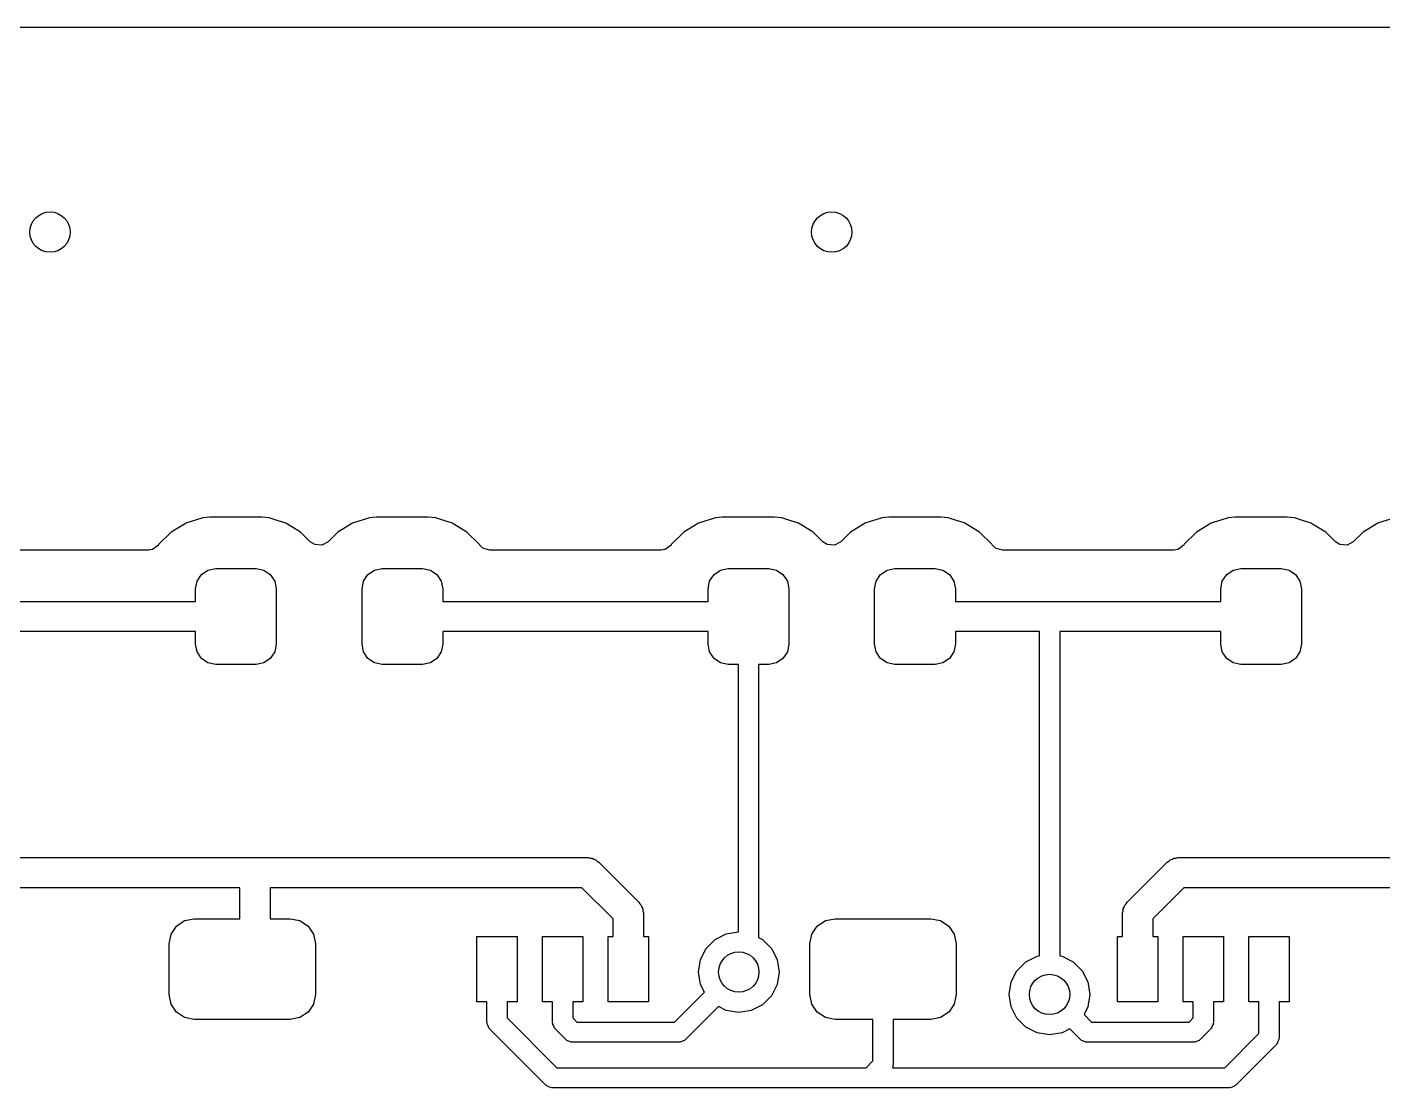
# Model space of a CAD drawing. Extents: x 120.5 to 178.2, y -124.1 to -74.2.
# Drawn here: x 143.79 to 157.23, y -84.68 to -74.17 of the extents above; entities that cross this region are included whole.
import ezdxf

# ---------------------------------------------------------------- set-up
doc = ezdxf.new("R2010")
doc.units = 0
doc.layers.add('BLACK', color=7, linetype='CONTINUOUS')

msp = doc.modelspace()

# ---------------------------------------------------------------- linework, layer by layer
at = {"layer": 'BLACK', "linetype": 'CONTINUOUS'}
for p, q in [((120.649, -74.1685), (177.8, -74.1685)), ((145.366, -79.0845), (145.22, -79.1734)), ((145.374, -79.0823), (145.366, -79.0845)), ((145.524, -79.0352), (145.374, -79.0823)), ((145.374, -79.0823), (145.374, -79.0823)), ((145.53, -79.0332), (145.524, -79.0352)), ((145.524, -79.0352), (145.524, -79.0352)), ((145.567, -79.0299), (145.53, -79.0332)), ((145.6, -79.0268), (145.567, -79.0299)), ((145.601, -79.0268), (145.6, -79.0268)), ((145.603, -79.0265), (145.601, -79.0268)), ((145.859, -79.0265), (145.603, -79.0265)), ((146.114, -79.0265), (145.859, -79.0265)), ((146.117, -79.0265), (146.114, -79.0265)), ((146.19, -79.0332), (146.117, -79.0265)), ((146.28, -79.0615), (146.19, -79.0332)), ((146.346, -79.0823), (146.28, -79.0615)), ((146.354, -79.0845), (146.346, -79.0823)), ((146.346, -79.0823), (146.346, -79.0823)), ((146.5, -79.1734), (146.354, -79.0845)), ((147.016, -79.0845), (146.87, -79.1734)), ((147.024, -79.0823), (147.016, -79.0845)), ((147.174, -79.0352), (147.024, -79.0823)), ((147.024, -79.0823), (147.024, -79.0823)), ((147.18, -79.0332), (147.174, -79.0352)), ((147.174, -79.0352), (147.174, -79.0352)), ((147.217, -79.0299), (147.18, -79.0332)), ((147.25, -79.0268), (147.217, -79.0299)), ((147.251, -79.0268), (147.25, -79.0268)), ((147.253, -79.0265), (147.251, -79.0268)), ((147.509, -79.0265), (147.253, -79.0265)), ((147.764, -79.0265), (147.509, -79.0265)), ((147.767, -79.0265), (147.764, -79.0265)), ((147.84, -79.0332), (147.767, -79.0265)), ((147.93, -79.0615), (147.84, -79.0332)), ((147.996, -79.0823), (147.93, -79.0615)), ((148.004, -79.0845), (147.996, -79.0823)), ((147.996, -79.0823), (147.996, -79.0823)), ((148.15, -79.1734), (148.004, -79.0845)), ((150.446, -79.0845), (150.3, -79.1734)), ((150.454, -79.0823), (150.446, -79.0845)), ((150.604, -79.0352), (150.454, -79.0823)), ((150.454, -79.0823), (150.454, -79.0823)), ((150.61, -79.0332), (150.604, -79.0352)), ((150.604, -79.0352), (150.604, -79.0352)), ((150.647, -79.0299), (150.61, -79.0332)), ((150.68, -79.0268), (150.647, -79.0299)), ((150.681, -79.0268), (150.68, -79.0268)), ((150.683, -79.0265), (150.681, -79.0268)), ((150.939, -79.0265), (150.683, -79.0265)), ((151.194, -79.0265), (150.939, -79.0265)), ((151.197, -79.0265), (151.194, -79.0265)), ((151.27, -79.0332), (151.197, -79.0265)), ((151.36, -79.0615), (151.27, -79.0332)), ((151.426, -79.0823), (151.36, -79.0615)), ((151.434, -79.0845), (151.426, -79.0823)), ((151.426, -79.0823), (151.426, -79.0823)), ((151.58, -79.1734), (151.434, -79.0845)), ((152.096, -79.0845), (151.95, -79.1734)), ((152.104, -79.0823), (152.096, -79.0845)), ((152.254, -79.0352), (152.104, -79.0823)), ((152.104, -79.0823), (152.104, -79.0823)), ((152.26, -79.0332), (152.254, -79.0352)), ((152.254, -79.0352), (152.254, -79.0352)), ((152.297, -79.0299), (152.26, -79.0332)), ((152.33, -79.0268), (152.297, -79.0299)), ((152.331, -79.0268), (152.33, -79.0268)), ((152.333, -79.0265), (152.331, -79.0268)), ((152.589, -79.0265), (152.333, -79.0265)), ((152.844, -79.0265), (152.589, -79.0265)), ((152.847, -79.0265), (152.844, -79.0265)), ((152.92, -79.0332), (152.847, -79.0265)), ((153.01, -79.0615), (152.92, -79.0332)), ((153.076, -79.0823), (153.01, -79.0615)), ((153.084, -79.0845), (153.076, -79.0823)), ((153.076, -79.0823), (153.076, -79.0823)), ((153.23, -79.1734), (153.084, -79.0845)), ((155.526, -79.0845), (155.38, -79.1734)), ((155.534, -79.0823), (155.526, -79.0845)), ((155.684, -79.0352), (155.534, -79.0823)), ((155.534, -79.0823), (155.534, -79.0823)), ((155.69, -79.0332), (155.684, -79.0352)), ((155.684, -79.0352), (155.684, -79.0352)), ((155.727, -79.0299), (155.69, -79.0332)), ((155.76, -79.0268), (155.727, -79.0299)), ((155.761, -79.0268), (155.76, -79.0268)), ((155.763, -79.0265), (155.761, -79.0268)), ((156.019, -79.0265), (155.763, -79.0265)), ((156.274, -79.0265), (156.019, -79.0265)), ((156.277, -79.0265), (156.274, -79.0265)), ((156.35, -79.0332), (156.277, -79.0265)), ((156.44, -79.0615), (156.35, -79.0332)), ((156.506, -79.0823), (156.44, -79.0615)), ((156.514, -79.0845), (156.506, -79.0823)), ((156.506, -79.0823), (156.506, -79.0823)), ((156.66, -79.1734), (156.514, -79.0845)), ((157.176, -79.0845), (157.03, -79.1734)), ((157.184, -79.0823), (157.176, -79.0845)), ((157.334, -79.0352), (157.184, -79.0823)), ((157.184, -79.0823), (157.184, -79.0823)), ((145.22, -79.1734), (145.098, -79.2946)), ((146.596, -79.2689), (146.5, -79.1734)), ((146.641, -79.2978), (146.596, -79.2689)), ((146.774, -79.2689), (146.712, -79.3029)), ((146.87, -79.1734), (146.774, -79.2689)), ((148.272, -79.2946), (148.15, -79.1734)), ((150.3, -79.1734), (150.178, -79.2946)), ((151.676, -79.2689), (151.58, -79.1734)), ((151.721, -79.2978), (151.676, -79.2689)), ((151.854, -79.2689), (151.792, -79.3029)), ((151.95, -79.1734), (151.854, -79.2689)), ((153.352, -79.2946), (153.23, -79.1734)), ((155.38, -79.1734), (155.258, -79.2946)), ((156.756, -79.2689), (156.66, -79.1734)), ((156.801, -79.2978), (156.756, -79.2689)), ((156.934, -79.2689), (156.872, -79.3029)), ((157.03, -79.1734), (156.934, -79.2689)), ((144.994, -79.3515), (143.296, -79.3515)), ((145.035, -79.3445), (144.994, -79.3515)), ((145.093, -79.3032), (145.035, -79.3445)), ((145.094, -79.3011), (145.093, -79.3032)), ((145.098, -79.2946), (145.094, -79.3011)), ((146.712, -79.3029), (146.641, -79.2978)), ((148.276, -79.3011), (148.272, -79.2946)), ((148.277, -79.3032), (148.276, -79.3011)), ((148.308, -79.3315), (148.277, -79.3032)), ((148.376, -79.3515), (148.308, -79.3315)), ((150.074, -79.3515), (148.376, -79.3515)), ((150.115, -79.3445), (150.074, -79.3515)), ((150.173, -79.3032), (150.115, -79.3445)), ((150.174, -79.3011), (150.173, -79.3032)), ((150.178, -79.2946), (150.174, -79.3011)), ((151.792, -79.3029), (151.721, -79.2978)), ((153.356, -79.3011), (153.352, -79.2946)), ((153.357, -79.3032), (153.356, -79.3011)), ((153.388, -79.3315), (153.357, -79.3032)), ((153.456, -79.3515), (153.388, -79.3315)), ((155.154, -79.3515), (153.456, -79.3515)), ((155.195, -79.3445), (155.154, -79.3515)), ((155.253, -79.3032), (155.195, -79.3445)), ((155.254, -79.3011), (155.253, -79.3032)), ((155.258, -79.2946), (155.254, -79.3011)), ((156.872, -79.3029), (156.801, -79.2978)), ((145.583, -79.5502), (145.66, -79.535)), ((145.66, -79.535), (146.06, -79.535)), ((146.06, -79.535), (146.137, -79.5502)), ((147.233, -79.5502), (147.31, -79.535)), ((147.31, -79.535), (147.71, -79.535)), ((147.71, -79.535), (147.787, -79.5502)), ((150.663, -79.5502), (150.74, -79.535)), ((150.74, -79.535), (151.14, -79.535)), ((151.14, -79.535), (151.217, -79.5502)), ((152.313, -79.5502), (152.39, -79.535)), ((152.39, -79.535), (152.79, -79.535)), ((152.79, -79.535), (152.867, -79.5502)), ((155.743, -79.5502), (155.82, -79.535)), ((155.82, -79.535), (156.22, -79.535)), ((156.22, -79.535), (156.297, -79.5502)), ((145.46, -79.735), (145.475, -79.6585)), ((145.475, -79.6585), (145.519, -79.5936)), ((145.519, -79.5936), (145.583, -79.5502)), ((146.137, -79.5502), (146.201, -79.5936)), ((146.201, -79.5936), (146.245, -79.6585)), ((146.245, -79.6585), (146.26, -79.735)), ((147.11, -79.735), (147.125, -79.6585)), ((147.125, -79.6585), (147.169, -79.5936)), ((147.169, -79.5936), (147.233, -79.5502)), ((147.787, -79.5502), (147.851, -79.5936)), ((147.851, -79.5936), (147.895, -79.6585)), ((147.895, -79.6585), (147.91, -79.735)), ((150.54, -79.735), (150.555, -79.6585)), ((150.555, -79.6585), (150.599, -79.5936)), ((150.599, -79.5936), (150.663, -79.5502)), ((151.217, -79.5502), (151.281, -79.5936)), ((151.281, -79.5936), (151.325, -79.6585)), ((151.325, -79.6585), (151.34, -79.735)), ((152.19, -79.735), (152.205, -79.6585)), ((152.205, -79.6585), (152.249, -79.5936)), ((152.249, -79.5936), (152.313, -79.5502)), ((152.867, -79.5502), (152.931, -79.5936)), ((152.931, -79.5936), (152.975, -79.6585)), ((152.975, -79.6585), (152.99, -79.735)), ((155.62, -79.735), (155.635, -79.6585)), ((155.635, -79.6585), (155.679, -79.5936)), ((155.679, -79.5936), (155.743, -79.5502)), ((156.297, -79.5502), (156.361, -79.5936)), ((156.361, -79.5936), (156.405, -79.6585)), ((156.405, -79.6585), (156.42, -79.735)), ((145.46, -79.86), (145.46, -79.735)), ((146.26, -79.735), (146.26, -80.285)), ((147.11, -80.285), (147.11, -79.735)), ((147.91, -79.735), (147.91, -79.86)), ((150.54, -79.86), (150.54, -79.735)), ((151.34, -79.735), (151.34, -80.285)), ((152.19, -80.285), (152.19, -79.735)), ((152.99, -79.735), (152.99, -79.86)), ((155.62, -79.86), (155.62, -79.735)), ((156.42, -79.735), (156.42, -80.285)), ((142.83, -79.86), (145.46, -79.86)), ((147.91, -79.86), (150.54, -79.86)), ((152.99, -79.86), (155.62, -79.86)), ((145.46, -80.16), (142.83, -80.16)), ((145.46, -80.285), (145.46, -80.16)), ((150.54, -80.16), (147.91, -80.16)), ((147.91, -80.16), (147.91, -80.285)), ((150.54, -80.285), (150.54, -80.16)), ((153.824, -80.16), (152.99, -80.16)), ((152.99, -80.16), (152.99, -80.285)), ((153.824, -83.3718), (153.824, -80.16)), ((155.62, -80.16), (154.024, -80.16)), ((154.024, -80.16), (154.024, -83.3718)), ((155.62, -80.285), (155.62, -80.16)), ((145.475, -80.3615), (145.46, -80.285)), ((146.26, -80.285), (146.245, -80.3615)), ((147.125, -80.3615), (147.11, -80.285)), ((147.91, -80.285), (147.895, -80.3615)), ((150.555, -80.3615), (150.54, -80.285)), ((151.34, -80.285), (151.325, -80.3615)), ((152.205, -80.3615), (152.19, -80.285)), ((152.99, -80.285), (152.975, -80.3615)), ((155.635, -80.3615), (155.62, -80.285)), ((156.42, -80.285), (156.405, -80.3615)), ((145.519, -80.4264), (145.475, -80.3615)), ((145.583, -80.4698), (145.519, -80.4264)), ((145.66, -80.485), (145.583, -80.4698)), ((146.137, -80.4698), (146.06, -80.485)), ((146.201, -80.4264), (146.137, -80.4698)), ((146.245, -80.3615), (146.201, -80.4264)), ((147.169, -80.4264), (147.125, -80.3615)), ((147.233, -80.4698), (147.169, -80.4264)), ((147.31, -80.485), (147.233, -80.4698)), ((147.787, -80.4698), (147.71, -80.485)), ((147.851, -80.4264), (147.787, -80.4698)), ((147.895, -80.3615), (147.851, -80.4264)), ((150.599, -80.4264), (150.555, -80.3615)), ((150.663, -80.4698), (150.599, -80.4264)), ((150.74, -80.485), (150.663, -80.4698)), ((151.217, -80.4698), (151.14, -80.485)), ((151.281, -80.4264), (151.217, -80.4698)), ((151.325, -80.3615), (151.281, -80.4264)), ((152.249, -80.4264), (152.205, -80.3615)), ((152.313, -80.4698), (152.249, -80.4264)), ((152.39, -80.485), (152.313, -80.4698)), ((152.867, -80.4698), (152.79, -80.485)), ((152.931, -80.4264), (152.867, -80.4698)), ((152.975, -80.3615), (152.931, -80.4264)), ((155.679, -80.4264), (155.635, -80.3615)), ((155.743, -80.4698), (155.679, -80.4264)), ((155.82, -80.485), (155.743, -80.4698)), ((156.297, -80.4698), (156.22, -80.485)), ((156.361, -80.4264), (156.297, -80.4698)), ((156.405, -80.3615), (156.361, -80.4264)), ((146.06, -80.485), (145.66, -80.485)), ((147.71, -80.485), (147.31, -80.485)), ((150.84, -80.485), (150.74, -80.485)), ((150.84, -83.1346), (150.84, -80.485)), ((151.14, -80.485), (151.04, -80.485)), ((151.04, -80.485), (151.04, -83.1905)), ((152.79, -80.485), (152.39, -80.485)), ((156.22, -80.485), (155.82, -80.485)), ((142.428, -82.4), (149.352, -82.4)), ((149.352, -82.4), (149.371, -82.4051)), ((149.371, -82.4051), (149.391, -82.4051)), ((149.391, -82.4051), (149.408, -82.415)), ((149.408, -82.415), (149.427, -82.4201)), ((149.427, -82.4201), (149.441, -82.4341)), ((149.441, -82.4341), (149.458, -82.4439)), ((149.458, -82.4439), (149.854, -82.8399)), ((154.692, -82.8399), (155.088, -82.4439)), ((155.088, -82.4439), (155.105, -82.4341)), ((155.105, -82.4341), (155.119, -82.4201)), ((155.119, -82.4201), (155.138, -82.415)), ((155.138, -82.415), (155.155, -82.4051)), ((155.155, -82.4051), (155.175, -82.4051)), ((155.175, -82.4051), (155.194, -82.4)), ((155.194, -82.4), (162.052, -82.4)), ((145.9, -82.7), (142.49, -82.7)), ((145.9, -83.005), (145.9, -82.7)), ((149.29, -82.7), (146.2, -82.7)), ((146.2, -82.7), (146.2, -83.005)), ((149.598, -83.0081), (149.29, -82.7)), ((155.256, -82.7), (154.948, -83.0081)), ((158.346, -82.7), (155.256, -82.7)), ((149.854, -82.8399), (149.864, -82.857)), ((149.864, -82.857), (149.878, -82.871)), ((149.878, -82.871), (149.883, -82.8901)), ((149.883, -82.8901), (149.893, -82.9072)), ((154.653, -82.9072), (154.663, -82.8901)), ((154.663, -82.8901), (154.668, -82.871)), ((154.668, -82.871), (154.682, -82.857)), ((154.682, -82.857), (154.692, -82.8399)), ((145.271, -83.0782), (145.352, -83.024)), ((145.352, -83.024), (145.448, -83.005)), ((145.448, -83.005), (145.9, -83.005)), ((146.2, -83.005), (146.398, -83.005)), ((146.398, -83.005), (146.494, -83.024)), ((146.494, -83.024), (146.575, -83.0782)), ((149.598, -83.18), (149.598, -83.0081)), ((149.893, -82.9072), (149.893, -82.9269)), ((149.893, -82.9269), (149.898, -82.946)), ((149.898, -82.946), (149.898, -83.18)), ((151.621, -83.0782), (151.702, -83.024)), ((151.702, -83.024), (151.798, -83.005)), ((151.798, -83.005), (152.748, -83.005)), ((152.748, -83.005), (152.844, -83.024)), ((152.844, -83.024), (152.925, -83.0782)), ((154.648, -82.946), (154.653, -82.9269)), ((154.648, -83.18), (154.648, -82.946)), ((154.653, -82.9269), (154.653, -82.9072)), ((154.948, -83.0081), (154.948, -83.18)), ((145.198, -83.255), (145.217, -83.1593)), ((145.217, -83.1593), (145.271, -83.0782)), ((146.575, -83.0782), (146.629, -83.1593)), ((146.629, -83.1593), (146.648, -83.255)), ((150.609, -83.2104), (150.72, -83.1536)), ((150.72, -83.1536), (150.84, -83.1346)), ((151.548, -83.255), (151.567, -83.1593)), ((151.567, -83.1593), (151.621, -83.0782)), ((152.925, -83.0782), (152.979, -83.1593)), ((152.979, -83.1593), (152.998, -83.255)), ((145.198, -83.755), (145.198, -83.255)), ((146.648, -83.255), (146.648, -83.755)), ((148.248, -83.83), (148.248, -83.18)), ((148.248, -83.18), (148.648, -83.18)), ((148.648, -83.18), (148.648, -83.83)), ((148.898, -83.83), (148.898, -83.18)), ((148.898, -83.18), (149.298, -83.18)), ((149.298, -83.18), (149.298, -83.83)), ((149.548, -83.83), (149.548, -83.18)), ((149.548, -83.18), (149.598, -83.18)), ((149.898, -83.18), (149.948, -83.18)), ((149.948, -83.18), (149.948, -83.83)), ((150.464, -83.4104), (150.52, -83.2989)), ((150.52, -83.2989), (150.609, -83.2104)), ((151.04, -83.1905), (151.079, -83.2104)), ((151.079, -83.2104), (151.168, -83.2989)), ((151.168, -83.2989), (151.224, -83.4104)), ((151.548, -83.755), (151.548, -83.255)), ((152.998, -83.255), (152.998, -83.755)), ((154.598, -83.83), (154.598, -83.18)), ((154.598, -83.18), (154.648, -83.18)), ((154.948, -83.18), (154.998, -83.18)), ((154.998, -83.18), (154.998, -83.83)), ((155.248, -83.83), (155.248, -83.18)), ((155.248, -83.18), (155.648, -83.18)), ((155.648, -83.18), (155.648, -83.83)), ((155.898, -83.83), (155.898, -83.18)), ((155.898, -83.18), (156.298, -83.18)), ((156.298, -83.18), (156.298, -83.83)), ((150.444, -83.534), (150.464, -83.4104)), ((151.224, -83.4104), (151.244, -83.534)), ((153.6, -83.5209), (153.689, -83.4324)), ((153.689, -83.4324), (153.8, -83.3756)), ((153.8, -83.3756), (153.824, -83.3718)), ((154.024, -83.3718), (154.048, -83.3756)), ((154.048, -83.3756), (154.159, -83.4324)), ((154.159, -83.4324), (154.248, -83.5209)), ((150.464, -83.6576), (150.444, -83.534)), ((151.244, -83.534), (151.224, -83.6576)), ((153.544, -83.6324), (153.6, -83.5209)), ((154.248, -83.5209), (154.304, -83.6324)), ((150.503, -83.7341), (150.464, -83.6576)), ((151.224, -83.6576), (151.168, -83.7691)), ((153.524, -83.756), (153.544, -83.6324)), ((154.304, -83.6324), (154.324, -83.756)), ((145.217, -83.8507), (145.198, -83.755)), ((146.648, -83.755), (146.629, -83.8507)), ((148.348, -83.83), (148.248, -83.83)), ((148.348, -84.03), (148.348, -83.83)), ((148.648, -83.83), (148.548, -83.83)), ((148.548, -83.83), (148.548, -83.9886)), ((148.998, -83.83), (148.898, -83.83)), ((148.998, -84.03), (148.998, -83.83)), ((149.298, -83.83), (149.198, -83.83)), ((149.198, -83.83), (149.198, -83.9886)), ((149.948, -83.83), (149.548, -83.83)), ((150.207, -84.03), (150.503, -83.7341)), ((151.168, -83.7691), (151.079, -83.8576)), ((151.567, -83.8507), (151.548, -83.755)), ((152.998, -83.755), (152.979, -83.8507)), ((153.544, -83.8796), (153.524, -83.756)), ((154.324, -83.756), (154.304, -83.8796)), ((154.998, -83.83), (154.598, -83.83)), ((155.348, -83.83), (155.248, -83.83)), ((155.348, -83.9886), (155.348, -83.83)), ((155.648, -83.83), (155.548, -83.83)), ((155.548, -83.83), (155.548, -84.03)), ((155.998, -83.83), (155.898, -83.83)), ((155.998, -84.1446), (155.998, -83.83)), ((156.298, -83.83), (156.198, -83.83)), ((156.198, -83.83), (156.198, -84.186)), ((145.271, -83.9318), (145.217, -83.8507)), ((145.352, -83.986), (145.271, -83.9318)), ((146.575, -83.9318), (146.494, -83.986)), ((146.629, -83.8507), (146.575, -83.9318)), ((150.644, -83.8755), (150.319, -84.2007)), ((150.72, -83.9144), (150.644, -83.8755)), ((150.844, -83.934), (150.72, -83.9144)), ((150.968, -83.9144), (150.844, -83.934)), ((151.079, -83.8576), (150.968, -83.9144)), ((151.621, -83.9318), (151.567, -83.8507)), ((151.702, -83.986), (151.621, -83.9318)), ((152.925, -83.9318), (152.844, -83.986)), ((152.979, -83.8507), (152.925, -83.9318)), ((153.6, -83.9911), (153.544, -83.8796)), ((154.304, -83.8796), (154.265, -83.9561)), ((154.265, -83.9561), (154.339, -84.03)), ((145.448, -84.005), (145.352, -83.986)), ((146.398, -84.005), (145.448, -84.005)), ((146.494, -83.986), (146.398, -84.005)), ((148.35, -84.0377), (148.348, -84.03)), ((148.349, -84.0456), (148.35, -84.0377)), ((148.36, -84.0665), (148.349, -84.0456)), ((148.367, -84.0888), (148.36, -84.0665)), ((148.374, -84.0935), (148.367, -84.0888)), ((148.377, -84.1007), (148.374, -84.0935)), ((148.929, -84.6527), (148.377, -84.1007)), ((148.548, -83.9886), (149.041, -84.482)), ((149, -84.0377), (148.998, -84.03)), ((148.999, -84.0456), (149, -84.0377)), ((149.01, -84.0665), (148.999, -84.0456)), ((149.017, -84.0888), (149.01, -84.0665)), ((149.024, -84.0935), (149.017, -84.0888)), ((149.027, -84.1007), (149.024, -84.0935)), ((149.127, -84.2007), (149.027, -84.1007)), ((149.198, -83.9886), (149.239, -84.03)), ((149.239, -84.03), (150.207, -84.03)), ((151.798, -84.005), (151.702, -83.986)), ((152.173, -84.005), (151.798, -84.005)), ((152.173, -84.4136), (152.173, -84.005)), ((152.748, -84.005), (152.373, -84.005)), ((152.373, -84.005), (152.373, -84.455)), ((152.844, -83.986), (152.748, -84.005)), ((153.689, -84.0796), (153.6, -83.9911)), ((153.8, -84.1364), (153.689, -84.0796)), ((154.124, -84.0975), (154.048, -84.1364)), ((154.227, -84.2007), (154.124, -84.0975)), ((154.339, -84.03), (155.307, -84.03)), ((155.307, -84.03), (155.348, -83.9886)), ((155.519, -84.1007), (155.419, -84.2007)), ((155.522, -84.0935), (155.519, -84.1007)), ((155.529, -84.0888), (155.522, -84.0935)), ((155.536, -84.0665), (155.529, -84.0888)), ((155.547, -84.0456), (155.536, -84.0665)), ((155.548, -84.03), (155.546, -84.0377)), ((155.546, -84.0377), (155.547, -84.0456)), ((149.134, -84.2044), (149.127, -84.2007)), ((149.139, -84.2109), (149.134, -84.2044)), ((149.161, -84.2181), (149.139, -84.2109)), ((149.182, -84.2288), (149.161, -84.2181)), ((149.19, -84.2275), (149.182, -84.2288)), ((149.198, -84.23), (149.19, -84.2275)), ((150.248, -84.23), (149.198, -84.23)), ((150.256, -84.2275), (150.248, -84.23)), ((150.264, -84.2288), (150.256, -84.2275)), ((150.285, -84.2181), (150.264, -84.2288)), ((150.307, -84.2109), (150.285, -84.2181)), ((150.312, -84.2044), (150.307, -84.2109)), ((150.319, -84.2007), (150.312, -84.2044)), ((153.924, -84.156), (153.8, -84.1364)), ((154.048, -84.1364), (153.924, -84.156)), ((154.234, -84.2044), (154.227, -84.2007)), ((154.239, -84.2109), (154.234, -84.2044)), ((154.261, -84.2181), (154.239, -84.2109)), ((154.282, -84.2288), (154.261, -84.2181)), ((154.29, -84.2275), (154.282, -84.2288)), ((154.298, -84.23), (154.29, -84.2275)), ((155.348, -84.23), (154.298, -84.23)), ((155.356, -84.2275), (155.348, -84.23)), ((155.364, -84.2288), (155.356, -84.2275)), ((155.385, -84.2181), (155.364, -84.2288)), ((155.407, -84.2109), (155.385, -84.2181)), ((155.412, -84.2044), (155.407, -84.2109)), ((155.419, -84.2007), (155.412, -84.2044)), ((155.661, -84.482), (155.998, -84.1446)), ((156.186, -84.2225), (156.179, -84.2448)), ((156.197, -84.2016), (156.186, -84.2225)), ((156.198, -84.186), (156.196, -84.1937)), ((156.196, -84.1937), (156.197, -84.2016)), ((156.169, -84.2567), (155.773, -84.6527)), ((156.172, -84.2495), (156.169, -84.2567)), ((156.179, -84.2448), (156.172, -84.2495)), ((149.041, -84.482), (152.105, -84.482)), ((152.105, -84.482), (152.173, -84.4136)), ((152.372, -84.4706), (152.366, -84.482)), ((152.366, -84.482), (155.661, -84.482)), ((152.373, -84.455), (152.371, -84.4627)), ((152.371, -84.4627), (152.372, -84.4706)), ((148.936, -84.6564), (148.929, -84.6527)), ((148.941, -84.6629), (148.936, -84.6564)), ((148.963, -84.6701), (148.941, -84.6629)), ((148.984, -84.6808), (148.963, -84.6701)), ((148.992, -84.6795), (148.984, -84.6808)), ((149, -84.682), (148.992, -84.6795)), ((155.702, -84.682), (149, -84.682)), ((155.71, -84.6795), (155.702, -84.682)), ((155.718, -84.6808), (155.71, -84.6795)), ((155.739, -84.6701), (155.718, -84.6808)), ((155.761, -84.6629), (155.739, -84.6701)), ((155.766, -84.6564), (155.761, -84.6629)), ((155.773, -84.6527), (155.766, -84.6564))]:
    msp.add_line(p, q, dxfattribs=at)
at = {"layer": 'BLACK'}
for centre in [(144.018, -76.2), (151.765, -76.2), (150.844, -83.534), (153.924, -83.756)]:
    msp.add_circle(centre, 0.2, dxfattribs=at)

doc.saveas('drawing.dxf')
